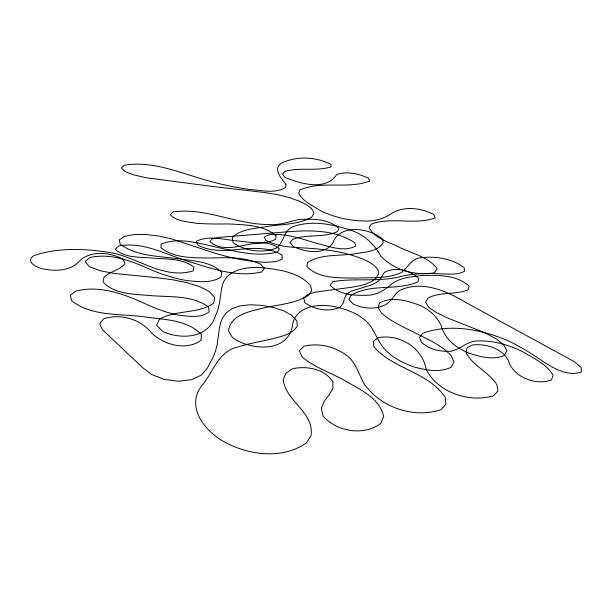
<?xml version="1.0" encoding="UTF-8"?>
<svg xmlns="http://www.w3.org/2000/svg" width="612" height="612" viewBox="0 0 612 612"><rect width="100%" height="100%" fill="white"/><g stroke="black" fill="none" stroke-linecap="round" stroke-linejoin="round"><path stroke-width="0.92" d="M332.852 381.743L332.836 388.574L329.065 394.924L324.245 401.243L321.292 408.25L323.09 416.16C336.883 431.858 363.826 436.195 380.848 423.336L383.693 416.405C379.624 397.8 359.581 389.4 344.74 380.519C330.518 372.593 314.537 367.483 301.984 356.865L299.459 350.745L304.003 346.231C319.15 342.445 335.56 346.92 347.838 356.245C356.13 363.406 358.846 374.238 363.926 383.51C380.128 407.263 413.773 418.899 441.03 409.65L445.918 404.241L445.284 397.402C428.4 372.012 393.309 369.181 373.825 346.759L373.328 341.289L378.514 337.625C399.651 333.907 422.28 347.555 426.113 369.22C437.565 392.537 469.672 403.186 493.693 395.673L497.977 390.923L496.875 384.734C488.912 371.981 473.306 366.244 466.153 352.933L466.834 348.021L472.495 344.969C486.846 343.386 505.053 348.932 509.704 364.079C516.796 378.491 536.472 385.193 551.313 380.083L553.164 375.5C546.876 364.178 534.123 358.777 523.581 352.168C509.475 345.145 493.922 340.44 478.048 340.922C467.484 340.624 460.507 349.559 450.585 351.288C440.227 351.778 429.387 349.498 421.523 342.368L419.465 337.235L422.747 333.288C449.438 323.587 479.357 329.103 505.03 339.476C518.402 345.206 530.711 353.032 542.691 361.21C553.799 368.447 567.867 376.785 581.4 371.935L581.148 367.399L574.546 361.791L465.946 302.58C446.622 290.914 421.569 279.898 399.544 290.493C394.365 294.135 392.055 300.454 386.753 303.973C376.434 309.97 363.505 308.983 353.017 303.935L348.955 299.482L350.73 295.588C370.811 282.836 396.981 291.465 418.042 281.727L418.623 278.315C409.994 270.244 394.885 266.281 384.298 272.508L380.228 279.187A76.875 25.635 10 0 1 364.844 286.952L351.081 291.258L346.369 294.372L344.441 298.449L343.347 302.841L340.486 306.887C329.187 312.556 314.813 309.84 304.822 302.619L303.697 297.99L307.867 294.418L315.348 292.1L352.015 287.219L360.154 285.689L366.993 283.624L372.387 281.061L376.151 278.047L378.293 274.65L378.331 270.94A40.025 13.326 10.8 0 0 363.031 259.167C347.218 252.68 330.166 249.979 313.214 248.579C297.378 247.21 280.342 248.158 265.922 240.363L264.208 237.112C270.519 232.644 278.789 234.733 285.949 235.169C295.757 236.859 305.266 239.797 314.721 242.826C327.588 245.779 343.255 252.68 355.802 246.024L354.792 242.811C335.475 229.775 310.552 230.013 288.145 231.757L219.31 237.357L212.058 238.932L209.97 241.847C230.854 258.509 258.624 231.887 279.454 248.847L277.741 251.83C258.409 257.269 238.122 251.907 219.05 247.753C200.384 243.92 179.76 236.53 161.224 244.073L160.887 247.715C174.305 258.348 192.872 257.744 209.159 258.019C226.494 257.69 244.915 256.39 260.88 264.392L264.338 268.446L261.814 271.881C237.035 277.848 211.63 268.546 188.068 261.278C165.416 254.454 142.826 241.159 118.407 246.039L115.255 249.214C125.368 258.593 140.921 256.81 153.75 258.18C167.305 259.182 182.552 258.44 193.935 267.039L193.162 270.871C165.064 279.608 139.284 258.7 112.7 253.024C86.95 248.656 59.242 247.018 34.218 255.556A27.333 9.662 4.1 0 0 39.91 268.079C53.841 271.896 71.397 271.674 81.113 259.373C93.2 250.545 110.718 252.366 123.249 259.396L125.024 263.466C119.891 270.665 109.77 271.001 103.91 277.481L103.099 281.925C115.01 295.244 136.507 294.089 152.931 295.772C171.612 297.149 192.765 295.359 208.593 307.071L209.09 311.883C200.461 318.561 188.81 316.167 178.78 315.203C166.977 312.862 155.685 308.647 144.815 303.567C123.509 293.859 99.328 284.932 75.796 291.136L70.372 295.389L71.573 300.676C91.838 316.787 120.763 313.535 145.075 316.924C164.223 319.747 187.195 319.548 201.402 334.573L201.042 340.28C186.392 351.15 163.894 344.9 151.592 332.997C140.439 319.051 120.686 313.267 103.749 318.768L99.611 323.641L102.296 329.6L143.055 367.973L151.745 374.506L164.054 379.379L178.582 381.268L191.885 379.601L201.287 375.118L206.734 369.181L213.343 356.781L215.608 350.699L217.168 344.694L219.501 327.397L220.825 322.042L223.097 317.024L226.677 312.449L232.178 308.586L240.187 305.893L250.484 304.761L262.158 305.38L273.908 307.576L284.412 311.179L292.352 315.838L296.874 320.948L297.333 325.951C291.672 335.376 279.393 336.646 269.731 339.461C259.442 341.649 249.076 343.584 239.001 346.683C218.27 350.661 214.009 371.056 202.266 385.124C185.535 405.718 203.589 429.448 222.156 440.655C246.888 455.091 281.818 460.109 306.413 442.95L311.095 435.377C314.185 412.09 285.766 401.311 283.18 379.715L285.728 373.404L292.398 368.768C306.65 365.609 324.429 368.814 332.852 381.743M285.865 184.174L285.597 187.41C274.803 194.142 260.972 190.087 249.069 189.429C236.546 187.639 224.16 185.069 211.943 181.81C183.455 174.412 154.652 160.375 124.534 165.171L121.413 167.925L125.016 171.498L134.089 174.963L146.214 177.748L212.463 186.469L264.353 192.497L277.075 194.562L289.132 197.538L299.513 201.249A49.358 14.053 9.1 0 1 313.772 213.787L311.523 217.359C297.631 224.91 281.099 224.183 265.86 226.677C254.416 228.789 240.96 228.857 232.246 237.609L233.103 242.681C245.703 251.287 263.237 253.819 277.358 247.623C283.983 241.403 283.922 230.02 293.446 226.517C312.273 219.976 332.928 224.29 351.288 230.403C364.285 234.702 374.414 244.219 380.84 256.099C394.166 270.198 415.663 276.165 434.543 272.761L437.09 268.569C428.01 256.734 412.174 253.613 399.345 247.294C388.941 241.847 374.972 238.848 369.135 227.702L371.316 224.122C391.772 216.434 414.775 225.43 435.178 217.903L433.832 214.491C421.423 208.256 405.565 205.77 392.904 212.685C385.369 217.994 376.449 220.848 367.238 221.031C350.883 221.116 334.458 217.711 319.831 210.306C312.38 205.403 303.062 201.631 298.74 193.369L299.727 190.064C321.629 180.211 347.624 189.621 369.801 180.999L368.317 178.084C358.632 173.663 347.012 170.947 336.677 174.565C325.691 191.434 299.934 183.585 284.855 177.327L282.522 174.03L284.81 171.498C299.742 166.885 315.945 171.597 330.824 166.908L331.077 164.475C316.327 156.81 297.294 155.754 282.071 162.838C272.065 168.629 281.291 178.283 285.865 184.174M275.966 235.666L275.66 239.284C263.871 245.542 249.78 241.977 237.158 240.898C223.77 239.743 208.922 234.932 196.268 241.335L198.196 245.274C224.642 258.968 256.329 238.925 281.971 255.143L282.293 259.098L275.844 261.661L265.149 262.372L252.572 261.408L239.697 259.389L227.144 256.596L215.233 253.284L171.345 238.825L159.181 236.125L146.444 234.534L134.235 234.534L124.504 236.347L119.325 239.797L120.174 244.265C136.851 256.397 158.822 256.046 178.475 258.83C193.254 260.972 210.49 261.202 221.766 272.317L220.993 277.129C210.926 283.417 198.518 281.65 187.295 280.663C174.305 278.506 161.744 274.451 149.695 269.181C131.083 260.88 110.535 252.886 89.888 257.514L85.183 261.569L89.23 266.572L100.177 270.756L114.345 273.442L158.814 277.894L173.341 279.883L187.303 282.767L199.925 286.722L209.664 291.809L214.713 297.562L213.718 303.124C197.821 314.369 176.225 309.45 159.548 319.173L156.573 325.171L162.67 331.505C181.818 340.073 208.922 338.222 215.768 314.996C220.068 306.054 220.152 296.055 221.98 286.5C226.019 269.578 246.139 266.664 260.804 267.589C278.246 269.494 298.48 271.736 310.712 285.743L311.646 290.807L308.601 295.267C294.517 304.08 277.267 304.592 261.508 308.486C248.87 311.669 230.372 315.195 228.536 330.885L232.545 337.656C250.247 350.362 287.977 353.514 292.444 325.469C295.305 305.602 319.288 303.277 335.2 306.773C349.008 309.825 363.444 315.478 371.645 327.672C375.47 334.251 378.461 341.289 383.089 347.379C390.984 356.842 402.053 362.664 413.452 366.833C425.638 370.008 439.133 373.006 451.067 367.338L454.035 361.876L450.929 355.228L443.34 348.442L433.219 342.032L398.879 324.765L388.941 319.005L381.536 313.137L378.071 307.538L379.585 302.925C392.468 295.917 408.028 300.852 420.811 305.732C430.427 310.376 438.796 318.018 442.109 328.407C446.347 340.563 457.386 348.373 468.838 353.132C480.129 356.712 492.691 360.323 504.181 355.549L506.866 350.768L503.638 344.732L495.674 338.512L484.773 332.767L447.632 317.965L436.784 312.778L428.675 307.323L425.669 302.213L427.834 298.159C440.219 291.457 455.129 295.129 467.92 289.866L469.144 286.217C456.766 274.643 438.016 275.125 422.089 275.538C412.06 276.639 401.396 277.481 392.743 283.172C386.141 289.009 378.667 294.127 369.671 295.152C356.253 295.726 340.127 295.535 330.136 285.33L332.852 281.665C355.725 277.68 379.585 282.553 402.268 276.127C414.699 273.419 427.497 273.059 440.158 273.855C448.244 273.786 457.057 275.385 464.462 271.307L464.248 267.765C452.008 258.333 435.262 255.877 420.214 257.851C411.325 258.891 407.799 267.559 401.487 272.447C387.587 279.018 371.476 277.32 356.505 278.093C339.798 277.703 319.533 279.34 306.826 266.534L307.53 262.525C321.866 253.383 340.257 256.352 356.436 253.575C365.609 251.907 377.68 251.708 383.112 242.842L382.791 239.422C371.576 228.965 344.487 223.969 334.58 238.994C328.881 256.191 305.931 252.787 293.094 246.391L290.088 242.497L292.658 239.376C307.056 233.6 323.794 238.397 337.732 231.351L338.834 228.352C328.468 218.614 312.288 218.759 298.855 219.501C289.032 221.789 279.401 225.43 269.104 224.535C236.462 224.688 205.533 207.216 172.844 211.936L170.304 214.804C176.868 221.475 187.042 221.536 195.687 223.204C206.833 224.191 218.025 223.977 229.202 223.969C245.037 224.91 263.328 224.749 275.966 235.666"/></g></svg>
